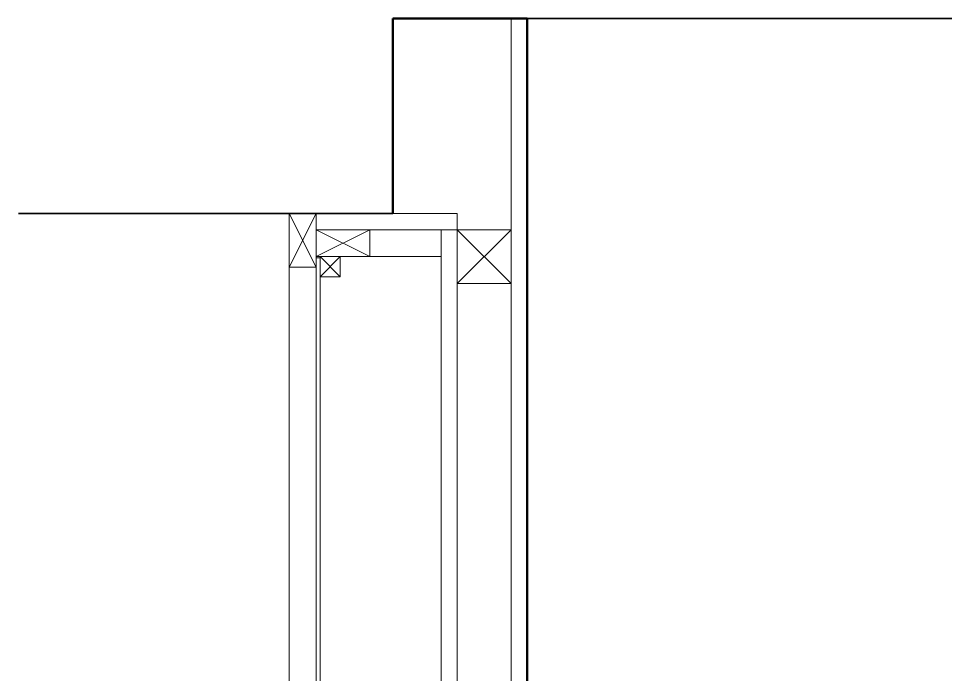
# Model space of a CAD drawing. Header units: millimetres. Extents: x 54215 to 67697, y 23496 to 56611.
# Drawn here: x 59046.3 to 59115.2, y 28745.9 to 28794.7 of the extents above; entities that cross this region are included whole.
import ezdxf

# ---------------------------------------------------------------- set-up
doc = ezdxf.new("R2010")
doc.units = ezdxf.units.MM
for name, color, linetype, lineweight in [('- 0.50', 30, 'Continuous', 50), ('no3_cam kesit arka', 141, 'Continuous', 18), ('no3_duvar kaplama', 8, 'Continuous', 0), ('no3_duvar mevcut', 4, 'Continuous', 35), ('no3_kutuprofil kesit', 74, 'Continuous', 18)]:
    doc.layers.add(name, color=color, linetype=linetype, lineweight=lineweight)
doc.layers.add('no3_alçıpan kesit', color=7, linetype='Continuous', lineweight=20, true_color=0xf5003d)

msp = doc.modelspace()

# ---------------------------------------------------------------- linework, layer by layer
at = {"layer": '- 0.50'}
for p, q in [((59074.104, 28780.215), (59074.104, 28794.715)), ((59074.104, 28794.715), (59084.104, 28794.715)), ((59074.104, 28780.215), (59074.104, 28794.715)), ((59074.104, 28794.715), (59084.104, 28794.715)), ((59084.104, 28794.715), (59084.104, 28733.215))]:
    msp.add_line(p, q, dxfattribs=at)
msp.add_line((59084.104, 28616.379), (59084.104, 28794.715))
at = {"layer": 'no3_alçıpan kesit'}
for p, q in [((59082.904, 28730.215), (59082.904, 28794.715)), ((59084.104, 28730.215), (59084.104, 28794.715)), ((59078.904, 28780.215), (59068.404, 28780.215)), ((59078.904, 28731.415), (59078.904, 28780.215)), ((59078.904, 28779.015), (59068.404, 28779.015)), ((59077.704, 28731.415), (59077.704, 28779.015))]:
    msp.add_line(p, q, dxfattribs=at)
at = {"layer": 'no3_cam kesit arka'}
msp.add_lwpolyline([(59068.404, 28776.915), (59068.404, 28733.515), (59068.704, 28733.515), (59068.704, 28776.915)], close=True, dxfattribs=at)
at = {"layer": 'no3_duvar kaplama'}
for p, q in [((59072.404, 28777.015), (59077.704, 28777.015)), ((59066.404, 28734.215), (59066.404, 28776.215))]:
    msp.add_line(p, q, dxfattribs=at)
at = {"layer": 'no3_duvar mevcut'}
for p, q in [((59084.104, 28794.715), (59134.438, 28794.715)), ((59046.284, 28780.215), (59074.104, 28780.215))]:
    msp.add_line(p, q, dxfattribs=at)
at = {"layer": 'no3_kutuprofil kesit'}
for p, q in [((59066.404, 28776.215), (59068.404, 28780.215)), ((59066.404, 28780.215), (59068.404, 28776.215)), ((59072.404, 28777.015), (59068.404, 28779.015)), ((59068.404, 28777.015), (59072.404, 28779.015)), ((59082.904, 28779.015), (59078.904, 28775.015)), ((59082.904, 28775.015), (59078.904, 28779.015)), ((59068.704, 28777.015), (59070.204, 28775.515)), ((59070.204, 28777.015), (59068.704, 28775.515))]:
    msp.add_line(p, q, dxfattribs=at)
for points in [[(59068.404, 28780.215), (59066.404, 28780.215), (59066.404, 28776.215), (59068.404, 28776.215)], [(59068.404, 28779.015), (59068.404, 28777.015), (59072.404, 28777.015), (59072.404, 28779.015)], [(59078.904, 28775.015), (59082.904, 28775.015), (59082.904, 28779.015), (59078.904, 28779.015)], [(59068.704, 28777.015), (59070.204, 28777.015), (59070.204, 28775.515), (59068.704, 28775.515)]]:
    msp.add_lwpolyline(points, close=True, dxfattribs=at)

doc.saveas('drawing.dxf')
